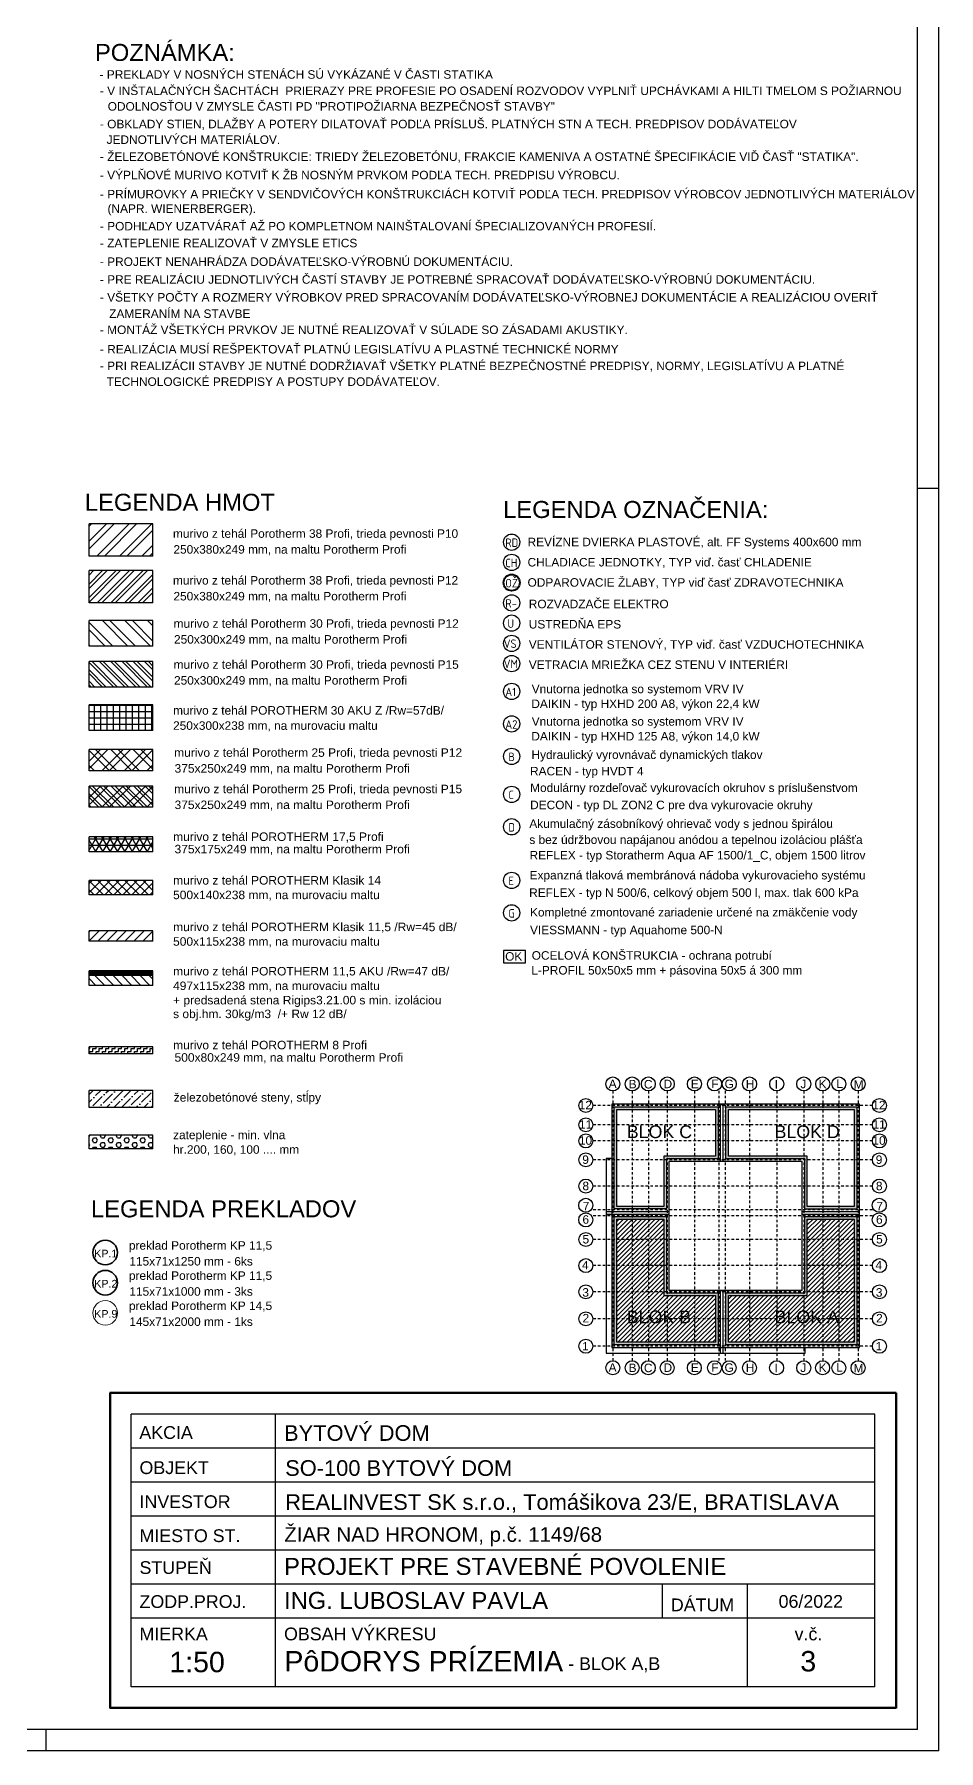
# Model space of a CAD drawing. Extents: x 4511820 to 5180432, y -1526536 to -944957.
# Drawn here: x 5043900 to 5054537, y -1436479 to -1416290 of the extents above; entities that cross this region are included whole.
import ezdxf

# ---------------------------------------------------------------- set-up
doc = ezdxf.new("R2010")
doc.units = 0
doc.header["$MEASUREMENT"] = 0
doc.linetypes.add('BODKOCIARKOVANA_3', pattern=[5.6, 3, -1.3, 0, -1.3])
for name, color, linetype in [('MÚRY', 1, 'CONTINUOUS'), ('OKNÁ', 143, 'CONTINUOUS'), ('osi', 253, 'CONTINUOUS'), ('TENKÁ', 7, 'CONTINUOUS'), ('tzb', 153, 'CONTINUOUS'), ('Z-Kúrenie', 101, 'CONTINUOUS'), ('ZZ-chladenie', 133, 'CONTINUOUS'), ('ZZ-elektro', 221, 'CONTINUOUS'), ('zz-vetr', 52, 'CONTINUOUS'), ('ŠRAFY', 82, 'CONTINUOUS')]:
    doc.layers.add(name, color=color, linetype=linetype)
doc.layers.add('preklady', color=74, linetype='CONTINUOUS', lineweight=35)
doc.layers.add('zz-kanal-daždová', color=136, linetype='CONTINUOUS', lineweight=40)
doc.styles.add('ARIAL', font='arial.ttf')
doc.styles.add('styl1', font='arial.ttf')
doc.styles.add('Style-Arial', font='arial.ttf')
doc.styles.add('STYLE1', font='isocp.shx')
pattern_1 = [(135, (-10519.8, -83311.44), (-66.2912607, -66.2912607), []), (135, (-10519.8, -83267.245), (-66.2912607, -66.2912607), [])]

# ---------------------------------------------------------------- blocks, each defined once
blk = doc.blocks.new('BLOK AB')
at = {"layer": 'ŠRAFY'}
h = blk.add_hatch(color=8, dxfattribs=at)
h.dxf.hatch_style = 1
h.paths.add_polyline_path([(4465449, -1438614), (4465449, -1439815), (4466061, -1439815), (4466061, -1439226), (4466669, -1439226), (4466669, -1438614)])
h.paths.add_polyline_path([(4466639, -1438644), (4466639, -1439196), (4466031, -1439196), (4466031, -1439785), (4465479, -1439785), (4465479, -1438644)], flags=16)
h = blk.add_hatch(color=8, dxfattribs=at)
h.dxf.hatch_style = 1
h.paths.add_polyline_path([(4468301, -1438614), (4466761, -1438614), (4466761, -1439226), (4467689, -1439226), (4467689, -1439815), (4468301, -1439815)])
h.paths.add_polyline_path([(4468271, -1438644), (4468271, -1439785), (4467719, -1439785), (4467719, -1439196), (4466791, -1439196), (4466791, -1438644)], flags=16)
h = blk.add_hatch(color=8, dxfattribs=at)
h.dxf.hatch_style = 1
h.paths.add_polyline_path([(4465449, -1439905), (4465449, -1441414), (4466669, -1441414), (4466669, -1440802), (4466061, -1440802), (4466061, -1439905)])
h.paths.add_polyline_path([(4466031, -1439935), (4466031, -1440832), (4466639, -1440832), (4466639, -1441384), (4465479, -1441384), (4465479, -1439935)], flags=16)
h = blk.add_hatch(dxfattribs=at)
h.set_pattern_fill('ANSI31', color=8, scale=300)
h.paths.add_polyline_path([(4465479, -1439935), (4465479, -1441384), (4466639, -1441384), (4466639, -1440832), (4466031, -1440832), (4466031, -1439935)])
h.paths.add_polyline_path([(4465572, -1440970), (4466378, -1440970), (4466378, -1441200), (4465572, -1441200)], flags=24)
h = blk.add_hatch(color=8, dxfattribs=at)
h.dxf.hatch_style = 1
h.paths.add_polyline_path([(4467689, -1439905), (4467689, -1440802), (4466761, -1440802), (4466761, -1441414), (4468301, -1441414), (4468301, -1439905)])
h.paths.add_polyline_path([(4468271, -1439935), (4468271, -1441384), (4466791, -1441384), (4466791, -1440832), (4467719, -1440832), (4467719, -1439935)], flags=16)
h = blk.add_hatch(dxfattribs=at)
h.set_pattern_fill('ANSI31', color=8, scale=300)
h.paths.add_polyline_path([(4467719, -1439935), (4467719, -1440832), (4466791, -1440832), (4466791, -1441384), (4468271, -1441384), (4468271, -1439935)])
h.paths.add_polyline_path([(4467310, -1440970), (4468127, -1440970), (4468127, -1441200), (4467310, -1441200)], flags=24)
at = {"layer": 'MÚRY'}
for p, q in [((4466680, -1438584), (4466748, -1438584)), ((4467659, -1439908), (4467659, -1439837))]:
    blk.add_line(p, q, dxfattribs=at)
for points in [[(4468331, -1438584), (4465419, -1438584), (4465419, -1441444), (4468331, -1441444)], [(4467659, -1439256), (4466091, -1439256), (4466091, -1440772), (4467659, -1440772)]]:
    blk.add_lwpolyline(points, close=True, dxfattribs=at)
at = {"layer": 'osi', "linetype": 'BODKOCIARKOVANA_3', "ltscale": 10}
for p, q in [((4465432, -1438427), (4465432, -1441600)), ((4465660, -1438427), (4465660, -1441600)), ((4465849, -1438427), (4465849, -1441600)), ((4466072, -1438427), (4466072, -1441600)), ((4466391, -1438427), (4466391, -1441600)), ((4466678, -1438427), (4466678, -1441600)), ((4466752, -1438427), (4466752, -1441600)), ((4467040, -1438427), (4467040, -1441600)), ((4467359, -1438427), (4467359, -1441600)), ((4467677, -1438427), (4467677, -1441600)), ((4467900, -1438427), (4467900, -1441600)), ((4468090, -1438427), (4468090, -1441600)), ((4468317, -1438427), (4468317, -1441600)), ((4468484, -1438598), (4465196, -1438598)), ((4468484, -1438825), (4465196, -1438825)), ((4468484, -1439015), (4465196, -1439015)), ((4468484, -1439238), (4465196, -1439238)), ((4468484, -1439546), (4465196, -1439546)), ((4468484, -1439825), (4465196, -1439825)), ((4468484, -1439895), (4465196, -1439895)), ((4468484, -1440174), (4465196, -1440174)), ((4468484, -1440482), (4465196, -1440482)), ((4468484, -1440790), (4465196, -1440790)), ((4468484, -1441108), (4465196, -1441108)), ((4468484, -1441430), (4465196, -1441430))]:
    blk.add_line(p, q, dxfattribs=at)
at = {"layer": 'TENKÁ'}
for p, q in [((4466699, -1439256), (4466699, -1438584)), ((4466731, -1439256), (4466731, -1438584)), ((4465351, -1439845), (4466091, -1439845)), ((4465351, -1439875), (4466091, -1439875)), ((4467659, -1439845), (4468331, -1439845)), ((4467659, -1439875), (4468331, -1439875)), ((4466699, -1441511), (4466699, -1440772)), ((4466731, -1441511), (4466731, -1440772))]:
    blk.add_line(p, q, dxfattribs=at)
blk.add_lwpolyline([(4465419, -1439223), (4465351, -1439223), (4465351, -1441511), (4467692, -1441511), (4467692, -1441444)], dxfattribs=at)
at = {"layer": 'TENKÁ', "color": 8, "ltscale": 0.25}
for centre in [(4465432, -1438345), (4465660, -1438345), (4465849, -1438345), (4466072, -1438345), (4466391, -1438345), (4466628, -1438345), (4466801, -1438345), (4467040, -1438345), (4467359, -1438345), (4467677, -1438345), (4467900, -1438345), (4468090, -1438345), (4468317, -1438345), (4465114, -1438598), (4468567, -1438598), (4465114, -1438825), (4468567, -1438825), (4465114, -1439015), (4468567, -1439015), (4465114, -1439238), (4468567, -1439238), (4465114, -1439546), (4468567, -1439546), (4465113, -1439772), (4465113, -1439944), (4468565, -1439772), (4468565, -1439944), (4465114, -1440174), (4468567, -1440174), (4465114, -1440482), (4468567, -1440482), (4465114, -1440790), (4468567, -1440790), (4465114, -1441108), (4468567, -1441108), (4465114, -1441430), (4468567, -1441430), (4465431, -1441683), (4465659, -1441683), (4465849, -1441683), (4466071, -1441683), (4466390, -1441683), (4466627, -1441683), (4466800, -1441683), (4467039, -1441683), (4467358, -1441683), (4467677, -1441683), (4467899, -1441683), (4468089, -1441683), (4468316, -1441683)]:
    blk.add_circle(centre, 82.2, dxfattribs=at)
at = {"layer": 'ŠRAFY', "color": 8}
blk.add_line((4467689, -1439815), (4468301, -1439815), dxfattribs=at)
for points in [[(4465449, -1438614), (4466669, -1438614), (4466669, -1439226), (4466061, -1439226), (4466061, -1439815), (4465449, -1439815)], [(4465479, -1438644), (4466639, -1438644), (4466639, -1439196), (4466031, -1439196), (4466031, -1439785), (4465479, -1439785)], [(4466791, -1438644), (4468271, -1438644), (4468271, -1439785), (4467719, -1439785), (4467719, -1439196), (4466791, -1439196)], [(4465449, -1439905), (4466061, -1439905), (4466061, -1440802), (4466669, -1440802), (4466669, -1441414), (4465449, -1441414)], [(4465479, -1439935), (4466031, -1439935), (4466031, -1440832), (4466639, -1440832), (4466639, -1441384), (4465479, -1441384)], [(4467689, -1439905), (4468301, -1439905), (4468301, -1441414), (4466761, -1441414), (4466761, -1440802), (4467689, -1440802)], [(4467719, -1439935), (4468271, -1439935), (4468271, -1441384), (4466791, -1441384), (4466791, -1440832), (4467719, -1440832)]]:
    blk.add_lwpolyline(points, close=True, dxfattribs=at)
blk.add_lwpolyline([(4467689, -1439815), (4467689, -1439226), (4466761, -1439226), (4466761, -1438614), (4468301, -1438614), (4468301, -1439815)], dxfattribs=at)
at = {"layer": 'TENKÁ', "color": 8, "ltscale": 0.25, "style": 'styl1'}
for s, height, p in [('A', 100, (4465383, -1438393)), ('B', 100, (4465618, -1438397)), ('C', 100, (4465797, -1438398)), ('D', 100, (4466028, -1438395)), ('E', 100, (4466349, -1438395)), ('F', 100, (4466590, -1438393)), ('G', 100, (4466746, -1438394)), ('H', 100, (4466996, -1438397)), ('I', 100, (4467335, -1438399)), ('J', 100, (4467638, -1438395)), ('K', 100, (4467852, -1438395)), ('L', 100, (4468060, -1438392)), ('M', 100, (4468264, -1438401)), ('12', 100, (4465030, -1438644)), ('12', 100, (4468483, -1438644)), ('11', 100, (4465034, -1438871)), ('11', 100, (4468486, -1438871)), ('10', 100, (4465032, -1439060)), ('10', 100, (4468485, -1439060)), ('9', 100, (4465072, -1439285)), ('9', 100, (4468524, -1439285)), ('8', 100, (4465074, -1439595)), ('8', 100, (4468526, -1439595)), ('6', 100, (4465074, -1439989)), ('7', 100, (4465078, -1439832)), ('6', 100, (4468527, -1439989)), ('7', 100, (4468531, -1439832)), ('5', 100, (4465075, -1440221)), ('5', 100, (4468528, -1440221)), ('4', 100, (4465069, -1440526)), ('4', 100, (4468521, -1440526)), ('3', 100, (4465073, -1440847)), ('3', 100, (4468525, -1440847)), ('2', 100, (4465075, -1441150)), ('2', 100, (4468528, -1441150)), ('1', 95, (4465070, -1441477)), ('1', 95, (4468523, -1441477)), ('A', 100, (4465382, -1441730)), ('B', 100, (4465617, -1441734)), ('C', 100, (4465797, -1441735)), ('D', 100, (4466028, -1441732)), ('E', 100, (4466348, -1441732)), ('F', 100, (4466590, -1441730)), ('G', 100, (4466745, -1441731)), ('H', 100, (4466995, -1441734)), ('I', 100, (4467334, -1441736)), ('J', 100, (4467637, -1441733)), ('K', 100, (4467851, -1441732)), ('L', 100, (4468059, -1441729)), ('M', 100, (4468263, -1441738))]:
    blk.add_text(s, height=height, dxfattribs=at).set_placement(p)
at = {"layer": 'TENKÁ', "lineweight": 40, "ltscale": 0.25, "style": 'ARIAL'}
for s, p in [('BLOK C', (4465595, -1438982)), ('BLOK D', (4467333, -1438982)), ('BLOK B', (4465595, -1441160)), ('BLOK A', (4467333, -1441160))]:
    blk.add_text(s, height=150, dxfattribs=at).set_placement(p)

msp = doc.modelspace()

# ---------------------------------------------------------------- hatches: boundary and pattern name
at = {"layer": 'ŠRAFY'}
h = msp.add_hatch(dxfattribs=at)
h.set_pattern_fill('ANSI32', color=256, scale=500)
h.set_pattern_definition([(45, (461441.39, -284684.95), (-132.5825215, 132.5825215), []), (45, (461529.77, -284684.95), (-132.5825215, 132.5825215), [])])
h.paths.add_polyline_path([(5044543.49, -1422427.329), (5045293.49, -1422427.329), (5045293.49, -1422047.329), (5044543.49, -1422047.329)])
h = msp.add_hatch(dxfattribs=at)
h.set_pattern_fill('ANSI32', color=256, scale=300)
h.set_pattern_definition([(45, (-10519.8, -83311.44), (-79.549513, 79.549513), []), (45, (-10466.76, -83311.44), (-79.549513, 79.549513), [])])
h.paths.add_polyline_path([(5044543.49, -1422977.572), (5045293.49, -1422977.572), (5045293.49, -1422597.572), (5044543.49, -1422597.572)])
h = msp.add_hatch(dxfattribs=at)
h.set_pattern_fill('ANSI32', color=256, scale=500, angle=90)
h.set_pattern_definition([(135, (461441.39, -285217.21), (-132.5825215, -132.5825215), []), (135, (461441.39, -285128.83), (-132.5825215, -132.5825215), [])])
h.paths.add_polyline_path([(5044543.49, -1423185.829), (5044543.49, -1423485.829), (5045293.49, -1423485.829), (5045293.49, -1423185.829)])
h = msp.add_hatch(dxfattribs=at)
h.set_pattern_fill('ANSI32', color=256, scale=250, angle=90)
h.set_pattern_definition(pattern_1)
h.paths.add_polyline_path([(5044543.49, -1423667.966), (5044543.49, -1423967.966), (5045293.49, -1423967.966), (5045293.49, -1423667.966)])
at = {"layer": 'ŠRAFY', "ltscale": 0.25}
h = msp.add_hatch(dxfattribs=at)
h.set_pattern_fill('ANSI37', color=256, scale=600, angle=45)
h.set_pattern_definition([(90, (-3429944.29, 382644.056), (-75, 1e-14), []), (180, (-3429944.29, 382644.056), (-1e-14, -75), [])])
h.paths.add_polyline_path([(5044543.49, -1424177.294), (5044543.49, -1424477.294), (5045293.49, -1424477.294), (5045293.49, -1424177.294)])
at = {"layer": 'ŠRAFY'}
h = msp.add_hatch(dxfattribs=at)
h.set_pattern_fill('ANSI32', color=256, scale=500)
h.set_pattern_definition([(45, (461441.39, -286208.68), (-132.5825215, 132.5825215), []), (45, (461529.77, -286208.68), (-132.5825215, 132.5825215), [])])
h.paths.add_polyline_path([(5044543.49, -1424703.533), (5044543.49, -1424953.533), (5045293.49, -1424953.533), (5045293.49, -1424703.533)])
h = msp.add_hatch(dxfattribs=at)
h.set_pattern_fill('ANSI32', color=256, scale=500, angle=90)
h.set_pattern_definition([(135, (461441.39, -286636.87), (-132.5825215, -132.5825215), []), (135, (461441.39, -286548.48), (-132.5825215, -132.5825215), [])])
h.paths.add_polyline_path([(5044543.49, -1424703.533), (5044543.49, -1424953.533), (5045293.49, -1424953.533), (5045293.49, -1424703.533)])
h = msp.add_hatch(dxfattribs=at)
h.set_pattern_fill('ANSI32', color=256, scale=500)
h.set_pattern_definition([(45, (461441.39, -286636.87), (-132.5825215, 132.5825215), []), (45, (461529.77, -286636.87), (-132.5825215, 132.5825215), [])])
h.paths.add_polyline_path([(5044543.49, -1425131.724), (5044543.49, -1425381.724), (5045293.49, -1425381.724), (5045293.49, -1425131.724)])
h = msp.add_hatch(dxfattribs=at)
h.set_pattern_fill('ANSI32', color=256, scale=250, angle=90)
h.set_pattern_definition(pattern_1)
h.paths.add_polyline_path([(5044543.49, -1425131.724), (5044543.49, -1425381.724), (5045293.49, -1425381.724), (5045293.49, -1425131.724)])
at = {"layer": 'ŠRAFY', "ltscale": 0.25}
h = msp.add_hatch(dxfattribs=at)
h.set_pattern_fill('NET3', color=256, scale=600)
h.set_pattern_definition([(0, (461441.386, -286202.52), (0, 75), []), (60, (461441.386, -286202.52), (-64.9519053, 37.5), []), (120, (461441.386, -286202.52), (-64.9519053, -37.5), [])])
h.paths.add_polyline_path([(5045293.49, -1425730.385), (5044543.49, -1425730.385), (5044543.49, -1425905.385), (5045293.49, -1425905.385)])
h = msp.add_hatch(dxfattribs=at)
h.set_pattern_fill('ANSI37', color=256, scale=600, style=0)
h.set_pattern_definition([(45, (-3028124.194, 196547.64), (-53.0330086, 53.0330086), []), (135, (-3028124.194, 196547.64), (-53.0330086, -53.0330086), [])])
h.paths.add_polyline_path([(5045293.49, -1426243.566), (5044543.49, -1426243.566), (5044543.49, -1426413.566), (5045293.49, -1426413.566)])
h = msp.add_hatch(dxfattribs=at)
h.set_pattern_fill('ANSI31', color=256, scale=600, style=0)
h.set_pattern_definition([(45, (514368.7, 43767.96), (-53.0330086, 53.0330086), [])])
h.paths.add_polyline_path([(5045293.49, -1426836.225), (5044543.49, -1426836.225), (5044543.49, -1426956.225), (5045293.49, -1426956.225)])
at = {"layer": 'ŠRAFY'}
h = msp.add_hatch(dxfattribs=at)
h.set_pattern_fill('DOTS', color=256, scale=250)
h.set_pattern_definition([(0, (461441.386, -373198.543), (7.8125, 15.625), [0, -15.625])])
h.paths.add_polyline_path([(5044543.49, -1427357.225), (5045293.49, -1427357.225), (5045293.49, -1427307.225), (5044543.49, -1427307.225)])
at = {"layer": 'ŠRAFY', "ltscale": 0.25}
h = msp.add_hatch(dxfattribs=at)
h.set_pattern_fill('ANSI31', color=256, scale=600, angle=90, style=0)
h.set_pattern_definition([(135, (-3028124.194, 195819.78), (-53.0330086, -53.0330086), [])])
h.paths.add_polyline_path([(5045293.49, -1427357.225), (5044543.49, -1427357.225), (5044543.49, -1427477.225), (5045293.49, -1427477.225)])
h = msp.add_hatch(dxfattribs=at)
h.set_pattern_fill('ZIGZAG', color=256, scale=300, style=0)
h.set_pattern_definition([(0, (-123211.01, -26843.146), (37.5, 37.5), [37.5, -37.5]), (90, (-123173.51, -26843.146), (-37.5, 37.5), [37.5, -37.5])])
h.paths.add_polyline_path([(5044543.49, -1428201.225), (5044543.49, -1428281.225), (5045293.49, -1428281.225), (5045293.49, -1428201.225)])
h = msp.add_hatch(dxfattribs=at)
h.set_pattern_fill('ANSI36', color=256, scale=500)
h.set_pattern_definition([(45, (461441.386, -289690.45), (33.1456304, 121.533978), [156.25, -31.25, 0, -31.25])])
h.paths.add_polyline_path([(5045293.49, -1428711.544), (5044543.49, -1428711.544), (5044543.49, -1428911.544), (5045293.49, -1428911.544)])
at = {"layer": 'ŠRAFY'}
h = msp.add_hatch(dxfattribs=at)
h.set_pattern_fill('HEX', color=256, scale=250)
h.set_pattern_definition([(0, (461441.386, -377265.67), (0, 54.12658774), [31.25, -62.5]), (120, (461441.386, -377265.67), (-46.875, -27.06329387), [31.25, -62.5]), (60, (461472.636, -377265.67), (-46.875, 27.06329387), [31.25, -62.5])])
h.paths.add_polyline_path([(5044543.49, -1429238.566), (5044543.49, -1429398.566), (5045293.49, -1429398.566), (5045293.49, -1429238.566)])

# ---------------------------------------------------------------- linework, layer by layer
at = {"layer": 'MÚRY', "ltscale": 0.25}
for p, q in [((5045293.49, -1422047.329), (5044543.49, -1422047.329)), ((5045293.49, -1422427.329), (5044543.49, -1422427.329)), ((5045293.49, -1422597.572), (5044543.49, -1422597.572)), ((5045293.49, -1422977.572), (5044543.49, -1422977.572)), ((5045293.49, -1423185.829), (5044543.49, -1423185.829)), ((5045293.49, -1423485.829), (5044543.49, -1423485.829)), ((5045293.49, -1423667.966), (5044543.49, -1423667.966)), ((5045293.49, -1423967.966), (5044543.49, -1423967.966)), ((5045293.49, -1424177.294), (5044543.49, -1424177.294)), ((5045293.49, -1424477.294), (5044543.49, -1424477.294)), ((5045293.49, -1424703.533), (5044543.49, -1424703.533)), ((5045293.49, -1424953.533), (5044543.49, -1424953.533)), ((5045293.49, -1425131.724), (5044543.49, -1425131.724)), ((5045293.49, -1425381.724), (5044543.49, -1425381.724)), ((5045293.49, -1425730.385), (5044543.49, -1425730.385)), ((5045293.49, -1425905.385), (5044543.49, -1425905.385)), ((5045293.49, -1426243.566), (5044543.49, -1426243.566)), ((5045293.49, -1426413.566), (5044543.49, -1426413.566)), ((5045293.49, -1426836.225), (5044543.49, -1426836.225)), ((5045293.49, -1426956.225), (5044543.49, -1426956.225)), ((5045293.49, -1427307.225), (5044543.49, -1427307.225)), ((5045293.49, -1427477.225), (5044543.49, -1427477.225)), ((5045293.49, -1428201.225), (5044543.49, -1428201.225)), ((5045293.49, -1428281.225), (5044543.49, -1428281.225)), ((5045293.49, -1428711.544), (5044543.49, -1428711.544)), ((5045293.49, -1428911.544), (5044543.49, -1428911.544)), ((5045293.49, -1429238.566), (5044543.49, -1429238.566))]:
    msp.add_line(p, q, dxfattribs=at)
at = {"layer": 'OKNÁ', "ltscale": 0.25}
for p, q in [((5044543.49, -1422427.329), (5044543.49, -1422047.329)), ((5045293.49, -1422427.329), (5045293.49, -1422047.329)), ((5044543.49, -1422977.572), (5044543.49, -1422597.572)), ((5045293.49, -1422977.572), (5045293.49, -1422597.572)), ((5044543.49, -1423485.829), (5044543.49, -1423185.829)), ((5045293.49, -1423485.829), (5045293.49, -1423185.829)), ((5044543.49, -1423967.966), (5044543.49, -1423667.966)), ((5045293.49, -1423967.966), (5045293.49, -1423667.966)), ((5044543.49, -1424477.294), (5044543.49, -1424177.294)), ((5045293.49, -1424477.294), (5045293.49, -1424177.294)), ((5044543.49, -1424953.533), (5044543.49, -1424703.533)), ((5045293.49, -1424953.533), (5045293.49, -1424703.533)), ((5044543.49, -1425381.724), (5044543.49, -1425131.724)), ((5045293.49, -1425381.724), (5045293.49, -1425131.724)), ((5044543.49, -1425905.385), (5044543.49, -1425730.385)), ((5045293.49, -1425905.385), (5045293.49, -1425730.385)), ((5044543.49, -1426413.566), (5044543.49, -1426243.566)), ((5045293.49, -1426413.566), (5045293.49, -1426243.566)), ((5044543.49, -1426956.225), (5044543.49, -1426836.225)), ((5045293.49, -1426956.225), (5045293.49, -1426836.225)), ((5044543.49, -1427477.225), (5044543.49, -1427307.225)), ((5045293.49, -1427477.225), (5045293.49, -1427307.225)), ((5044543.49, -1428281.225), (5044543.49, -1428201.225)), ((5045293.49, -1428281.225), (5045293.49, -1428201.225)), ((5044543.49, -1428911.544), (5044543.49, -1428711.544)), ((5045293.49, -1428911.544), (5045293.49, -1428711.544)), ((5044543.49, -1429398.566), (5044543.49, -1429238.566)), ((5045293.49, -1429398.566), (5045293.49, -1429238.566))]:
    msp.add_line(p, q, dxfattribs=at)
at = {"layer": 'preklady', "ltscale": 0.25}
for centre in [(5044733.672, -1430619.531), (5044733.672, -1430974.531)]:
    msp.add_circle(centre, 145, dxfattribs=at)
at = {"layer": 'preklady', "linetype": 'Continuous', "lineweight": 20}
msp.add_circle((5044733.672, -1431329.531), 145, dxfattribs=at)
at = {"layer": 'TENKÁ', "color": 7}
for p, q in [((5054537, -1436478.808), (5054537, -1395840.921)), ((5054287, -1436228.808), (5054287, -1396090.921)), ((5054287, -1436228.808), (4975996, -1436228.808)), ((5054537, -1436478.808), (4975746, -1436478.808))]:
    msp.add_line(p, q, dxfattribs=at)
at = {"layer": 'TENKÁ', "ltscale": 0.25}
for p, q in [((5054287, -1421628.808), (5054537, -1421628.808)), ((5045293.49, -1427357.225), (5044543.49, -1427357.225)), ((5045293.49, -1429398.566), (5044543.49, -1429398.566)), ((5045037, -1435728.808), (5045037, -1432518.808)), ((5053787, -1432518.808), (5045037, -1432518.808)), ((5046737, -1435728.808), (5046737, -1432518.808)), ((5053787, -1435728.808), (5053787, -1432518.808)), ((5053787, -1432918.808), (5045037, -1432918.808)), ((5053787, -1433318.808), (5045037, -1433318.808)), ((5053787, -1433718.808), (5045037, -1433718.808)), ((5053787, -1434118.808), (5045037, -1434118.808)), ((5053787, -1434118.808), (5045037, -1434118.808)), ((5053787, -1434518.808), (5045037, -1434518.808)), ((5053787, -1434518.808), (5045037, -1434518.808)), ((5051287, -1434918.808), (5051287, -1434518.808)), ((5052287, -1435728.808), (5052287, -1434518.808)), ((5053787, -1434918.808), (5045037, -1434918.808)), ((5053787, -1435728.808), (5045037, -1435728.808)), ((5044037, -1436228.808), (5044037, -1436478.808)), ((5044037, -1436228.808), (5044037, -1436478.808))]:
    msp.add_line(p, q, dxfattribs=at)
at = {"layer": 'TENKÁ', "lineweight": 40, "ltscale": 0.25}
for p, q in [((5054037, -1432268.808), (5044787, -1432268.808)), ((5044787, -1432270.808), (5044787, -1435978.808)), ((5054037, -1432270.808), (5044787, -1432270.808)), ((5054037, -1432272.808), (5044787, -1432272.808)), ((5044789, -1432270.808), (5044789, -1435978.808)), ((5044791, -1432270.808), (5044791, -1435978.808)), ((5054033, -1432268.808), (5054033, -1435978.808)), ((5054035, -1432268.808), (5054035, -1435978.808)), ((5054037, -1432268.808), (5054037, -1435978.808)), ((5054037, -1435974.808), (5044787, -1435974.808)), ((5054037, -1435976.808), (5044787, -1435976.808)), ((5054037, -1435978.808), (5044787, -1435978.808))]:
    msp.add_line(p, q, dxfattribs=at)
at = {"layer": 'TENKÁ'}
msp.add_lwpolyline([(5049676.567, -1427065.347), (5049416.98, -1427065.347), (5049416.98, -1427212.91), (5049676.567, -1427212.91)], close=True, dxfattribs=at)
at = {"layer": 'tzb'}
msp.add_circle((5049514.386, -1422263.519), 96, dxfattribs=at)
at = {"layer": 'Z-Kúrenie', "linetype": 'Continuous'}
for centre in [(5049514.386, -1424782.783), (5049514.386, -1425229.701), (5049514.386, -1425611.649), (5049514.386, -1426241.666), (5049514.386, -1426623.614)]:
    msp.add_circle(centre, 96, dxfattribs=at)
at = {"layer": 'ZZ-chladenie'}
for centre in [(5049514.386, -1422501.519), (5049514.386, -1424018.888), (5049514.386, -1424400.835)]:
    msp.add_circle(centre, 96, dxfattribs=at)
at = {"layer": 'ZZ-elektro'}
for centre in [(5049514.386, -1422977.519), (5049514.386, -1423215.519)]:
    msp.add_circle(centre, 96, dxfattribs=at)
at = {"layer": 'zz-kanal-daždová'}
msp.add_circle((5049514.386, -1422739.519), 96, dxfattribs=at)
at = {"layer": 'zz-vetr'}
for centre in [(5049514.386, -1423453.519), (5049514.386, -1423691.519)]:
    msp.add_circle(centre, 96, dxfattribs=at)

# ---------------------------------------------------------------- block references
at = {"layer": 'osi', "color": 8}
msp.add_blockref('BLOK AB', (585273, 9708.549), dxfattribs=at)

# ---------------------------------------------------------------- texts
at = {"layer": 'MÚRY', "color": 0, "ltscale": 0.25, "style": 'Style-Arial'}
for s, p in [('POZNÁMKA: ', (5044612.918, -1416602.613)), ('LEGENDA HMOT', (5044494.408, -1421894.293)), ('LEGENDA OZNAČENIA:', (5049413.848, -1421978.844)), ('LEGENDA PREKLADOV', (5044565.876, -1430205.194))]:
    msp.add_text(s, height=200, dxfattribs=at).set_placement(p)
at = {"layer": 'preklady', "linetype": 'Continuous', "lineweight": 20, "style": 'ARIAL'}
for s, p in [('KP.1', (5044604.408, -1430675.788)), ('KP.2', (5044604.408, -1431030.788)), ('KP.9', (5044604.408, -1431385.788))]:
    msp.add_text(s, height=90, dxfattribs=at).set_placement(p)
at = {"layer": 'TENKÁ', "linetype": 'Continuous', "lineweight": 20, "style": 'ARIAL'}
for s, p in [('- PREKLADY V NOSNÝCH STENÁCH SÚ VYKÁZANÉ V ČASTI STATIKA', (5044667.413, -1416812.003)), ('- V INŠTALAČNÝCH ŠACHTÁCH  PRIERAZY PRE PROFESIE PO OSADENÍ ROZVODOV VYPLNIŤ UPCHÁVKAMI A HILTI TMELOM S POŽIARNOU ', (5044671.619, -1417003.934)), ('ODOLNOSŤOU V ZMYSLE ČASTI PD "PROTIPOŽIARNA BEZPEČNOSŤ STAVBY"', (5044763.051, -1417187.235)), ('- OBKLADY STIEN, DLAŽBY A POTERY DILATOVAŤ PODĽA PRÍSLUŠ. PLATNÝCH STN A TECH. PREDPISOV DODÁVATEĽOV ', (5044671.619, -1417394.815)), ('JEDNOTLIVÝCH MATERIÁLOV.', (5044750.103, -1417578.991)), ('- ŽELEZOBETÓNOVÉ KONŠTRUKCIE: TRIEDY ŽELEZOBETÓNU, FRAKCIE KAMENIVA A OSTATNÉ ŠPECIFIKÁCIE VIĎ ČASŤ "STATIKA".', (5044671.619, -1417778.832)), ('- VÝPLŇOVÉ MURIVO KOTVIŤ K ŽB NOSNÝM PRVKOM PODĽA TECH. PREDPISU VÝROBCU.', (5044671.619, -1417995.189)), ('- PRÍMUROVKY A PRIEČKY V SENDVIČOVÝCH KONŠTRUKCIÁCH KOTVIŤ PODĽA TECH. PREDPISOV VÝROBCOV JEDNOTLIVÝCH MATERIÁLOV', (5044671.619, -1418219.458)), ('(NAPR. WIENERBERGER).', (5044761.021, -1418389.71)), ('- PODHĽADY UZATVÁRAŤ AŽ PO KOMPLETNOM NAINŠTALOVANÍ ŠPECIALIZOVANÝCH PROFESIÍ.', (5044671.619, -1418596.374)), ('- ZATEPLENIE REALIZOVAŤ V ZMYSLE ETICS', (5044671.619, -1418795.037)), ('- PROJEKT NENAHRÁDZA DODÁVATEĽSKO-VÝROBNÚ DOKUMENTÁCIU.', (5044671.619, -1419014.073)), ('- PRE REALIZÁCIU JEDNOTLIVÝCH ČASTÍ STAVBY JE POTREBNÉ SPRACOVAŤ DODÁVATEĽSKO-VÝROBNÚ DOKUMENTÁCIU.', (5044671.619, -1419223.424)), ('- VŠETKY POČTY A ROZMERY VÝROBKOV PRED SPRACOVANÍM DODÁVATEĽSKO-VÝROBNEJ DOKUMENTÁCIE A REALIZÁCIOU OVERIŤ ', (5044671.619, -1419432.775)), ('- MONTÁŽ VŠETKÝCH PRVKOV JE NUTNÉ REALIZOVAŤ V SÚLADE SO ZÁSADAMI AKUSTIKY.', (5044671.619, -1419815.255)), ('ZAMERANÍM NA STAVBE', (5044780.45, -1419625.657)), ('- REALIZÁCIA MUSÍ REŠPEKTOVAŤ PLATNÚ LEGISLATÍVU A PLASTNÉ TECHNICKÉ NORMY', (5044671.619, -1420043.852)), ('- PRI REALIZÁCII STAVBY JE NUTNÉ DODRŽIAVAŤ VŠETKY PLATNÉ BEZPEČNOSTNÉ PREDPISY, NORMY, LEGISLATÍVU A PLATNÉ', (5044671.619, -1420239.868)), ('TECHNOLOGICKÉ PREDPISY A POSTUPY DODÁVATEĽOV.', (5044750.175, -1420425.045)), ('murivo\xa0z\xa0tehál\xa0Porotherm\xa038\xa0Profi,\xa0trieda\xa0pevnosti\xa0P10', (5045530.903, -1422211.971)), ('250x380x249\xa0mm,\xa0na\xa0maltu\xa0Porotherm\xa0Profi', (5045536.07, -1422398.417)), ('REVÍZNE DVIERKA PLASTOVÉ, alt. FF Systems 400x600 mm', (5049701.342, -1422311.172)), ('CHLADIACE JEDNOTKY, TYP viď. časť CHLADENIE', (5049701.342, -1422549.172)), ('murivo\xa0z\xa0tehál\xa0Porotherm\xa038\xa0Profi,\xa0trieda\xa0pevnosti\xa0P12', (5045530.903, -1422762.214)), ('ODPAROVACIE ŽLABY, TYP viď časť ZDRAVOTECHNIKA', (5049701.342, -1422787.172)), ('250x380x249\xa0mm,\xa0na\xa0maltu\xa0Porotherm\xa0Profi', (5045536.07, -1422948.659)), ('ROZVADZAČE ELEKTRO', (5049715.842, -1423040.672)), ('murivo\xa0z\xa0tehál\xa0Porotherm\xa030\xa0Profi,\xa0trieda\xa0pevnosti\xa0P12', (5045537.903, -1423270.471)), ('USTREDŇA EPS', (5049715.842, -1423278.672)), ('250x300x249\xa0mm,\xa0na\xa0maltu\xa0Porotherm\xa0Profi', (5045543.07, -1423456.917)), ('VENTILÁTOR STENOVÝ, TYP viď. časť VZDUCHOTECHNIKA', (5049715.842, -1423516.672)), ('murivo\xa0z\xa0tehál\xa0Porotherm\xa030\xa0Profi,\xa0trieda\xa0pevnosti\xa0P15', (5045537.903, -1423752.608)), ('VETRACIA MRIEŽKA CEZ STENU V INTERIÉRI', (5049715.842, -1423754.672)), ('250x300x249\xa0mm,\xa0na\xa0maltu\xa0Porotherm\xa0Profi', (5045543.07, -1423939.054)), ('Vnutorna jednotka so systemom VRV IV', (5049750.338, -1424039.926)), ('DAIKIN - typ HXHD 200 A8, výkon 22,4 kW', (5049745.399, -1424214.284)), ('murivo z tehál POROTHERM 30 AKU Z /Rw=57dB/ ', (5045531.7, -1424292.246)), ('Vnutorna jednotka so systemom VRV IV', (5049750.338, -1424421.873)), ('250x300x238 mm, na murovaciu maltu', (5045531.7, -1424470.711)), ('DAIKIN - typ HXHD 125 A8, výkon 14,0 kW', (5049745.399, -1424596.231)), ('Hydraulický vyrovnávač dynamických tlakov', (5049747.775, -1424813.849)), ('RACEN - typ HVDT 4', (5049730.482, -1425006.739)), ('Modulárny rozdeľovač vykurovacích okruhov s príslušenstvom', (5049731.659, -1425202.263)), ('DECON - typ DL ZON2 C pre dva vykurovacie okruhy', (5049731.659, -1425404.04)), ('Akumulačný zásobníkový ohrievač vody s jednou špirálou', (5049722.222, -1425624.352)), ('s bez údržbovou napájanou anódou a tepelnou izoláciou plášťa', (5049722.222, -1425813.085)), ('REFLEX - typ Storatherm Aqua AF 1500/1_C, objem 1500 litrov', (5049724.672, -1425995.168)), ('Expanzná tlaková membránová nádoba vykurovacieho systému', (5049725.606, -1426230.411)), ('REFLEX - typ N 500/6, celkový objem 500 l, max. tlak 600 kPa', (5049720.51, -1426436.052)), ('Kompletné zmontované zariadenie určené na zmäkčenie vody ', (5049730.282, -1426666.388)), ('VIESSMANN - typ Aquahome 500-N', (5049730.282, -1426874.945)), ('OCELOVÁ KONŠTRUKCIA - ochrana potrubí', (5049750.338, -1427174.746)), ('L-PROFIL 50x50x5 mm + pásovina 50x5 á 300 mm ', (5049745.399, -1427349.104)), ('zateplenie - min. vlna', (5045531.7, -1429286.011)), ('hr.200, 160, 100 .... mm', (5045531.7, -1429457.476)), ('preklad\xa0Porotherm\xa0KP 11,5', (5045012.371, -1430585.871)), ('115x71x1250\xa0mm - 6ks', (5045017.538, -1430772.317)), ('preklad\xa0Porotherm\xa0KP 11,5', (5045012.371, -1430940.871)), ('preklad\xa0Porotherm\xa0KP 14,5', (5045012.371, -1431295.871)), ('115x71x1000\xa0mm - 3ks', (5045017.538, -1431127.317)), ('145x71x2000\xa0mm - 1ks', (5045017.538, -1431482.317))]:
    msp.add_text(s, height=100, dxfattribs=at).set_placement(p)
at = {"layer": 'TENKÁ', "linetype": 'Continuous', "lineweight": 20, "style": 'ARIAL', "width": 1.01}
for s, p in [('murivo\xa0z\xa0tehál\xa0Porotherm\xa025\xa0Profi,\xa0trieda\xa0pevnosti\xa0P12', (5045543.903, -1424788.174)), ('375x250x249\xa0mm,\xa0na\xa0maltu\xa0Porotherm\xa0Profi', (5045549.07, -1424974.62)), ('murivo\xa0z\xa0tehál\xa0Porotherm\xa025\xa0Profi,\xa0trieda\xa0pevnosti\xa0P15', (5045543.903, -1425216.366)), ('375x250x249\xa0mm,\xa0na\xa0maltu\xa0Porotherm\xa0Profi', (5045549.07, -1425402.811)), ('murivo z tehál POROTHERM 17,5 Profi', (5045531.7, -1425777.83)), ('375x175x249\xa0mm,\xa0na\xa0maltu\xa0Porotherm\xa0Profi', (5045549.07, -1425923.733)), ('500x140x238 mm, na murovaciu maltu', (5045531.7, -1426462.476)), ('murivo z tehál POROTHERM Klasik 14', (5045531.7, -1426291.011)), ('murivo z tehál POROTHERM Klasik 11,5 /Rw=45 dB/', (5045531.7, -1426839.011)), ('500x115x238 mm, na murovaciu maltu', (5045531.7, -1427010.476)), ('murivo z tehál POROTHERM 11,5 AKU /Rw=47 dB/', (5045531.7, -1427360.011)), ('497x115x238 mm, na murovaciu maltu', (5045531.7, -1427531.476)), ('s obj.hm. 30kg/m3  /+ Rw 12 dB/', (5045531.7, -1427861.976)), ('+ predsadená stena Rigips3.21.00 s min. izoláciou', (5045531.7, -1427700.476)), ('murivo z tehál POROTHERM 8 Profi', (5045531.7, -1428228.83)), ('500x80x249\xa0mm,\xa0na\xa0maltu\xa0Porotherm\xa0Profi', (5045549.07, -1428374.733))]:
    msp.add_text(s, height=100, dxfattribs=at).set_placement(p)
at = {"layer": 'TENKÁ', "style": 'ARIAL'}
msp.add_text('OK', height=100, dxfattribs=at).set_placement((5049437.891, -1427186.239))
at = {"layer": 'TENKÁ', "lineweight": 40, "ltscale": 0.25, "style": 'ARIAL'}
for s, height, p in [('BYTOVÝ DOM', 184, (5046837, -1432834.325)), ('AKCIA', 150, (5045135.171, -1432811.65)), ('SO-100 BYTOVÝ DOM', 184, (5046850.142, -1433246.104)), ('OBJEKT', 150, (5045137, -1433224.946)), ('INVESTOR', 150, (5045137, -1433624.946)), ('REALINVEST SK s.r.o., Tomášikova 23/E, BRATISLAVA', 184, (5046850.142, -1433646.104)), ('ŽIAR NAD HRONOM, p.č. 1149/68', 172, (5046839.425, -1434022.213)), ('MIESTO ST.', 150, (5045137, -1434024.946)), ('STUPEŇ', 150, (5045137, -1434399.946)), ('PROJEKT PRE STAVEBNÉ POVOLENIE', 200, (5046837.002, -1434411.42)), ('ING. LUBOSLAV PAVLA', 200, (5046837.002, -1434811.42)), ('06/2022', 150, (5052654.3, -1434798.065)), ('ZODP.PROJ.', 150, (5045137, -1434799.946)), ('DÁTUM     ', 150, (5051387, -1434838.808)), ('MIERKA             ', 150, (5045137, -1435180.917)), ('OBSAH VÝKRESU', 150, (5046837, -1435180.917)), ('v.č.', 150, (5052842.399, -1435180.917)), ('PôDORYS PRÍZEMIA', 240, (5046841.336, -1435546.822)), ('1:50', 240, (5045487.977, -1435555.945)), ('- BLOK A,B', 150, (5050179, -1435530.808)), ('3', 240, (5052909.836, -1435546.822))]:
    msp.add_text(s, height=height, dxfattribs=at).set_placement(p)
at = {"layer": 'TENKÁ', "linetype": 'Continuous', "lineweight": 20, "insert": (5045539.085, -1428874.538), "char_height": 100, "width": 1773.70258, "attachment_point": 7, "style": 'ARIAL'}
msp.add_mtext('\\W1.01;železobetónové\\~steny,\\~stĺpy', dxfattribs=at)
at = {"layer": 'tzb', "style": 'STYLE1'}
msp.add_text('RD', height=100, dxfattribs=at).set_placement((5049439.758, -1422319.718))
at = {"layer": 'Z-Kúrenie', "linetype": 'Continuous', "style": 'STYLE1'}
for s, p in [('B', (5049475.758, -1424838.982)), ('C', (5049475.758, -1425285.901)), ('D', (5049475.758, -1425667.848)), ('E', (5049475.758, -1426297.865)), ('G', (5049475.758, -1426679.813))]:
    msp.add_text(s, height=100, dxfattribs=at).set_placement(p)
at = {"layer": 'ZZ-chladenie', "style": 'STYLE1'}
for s, p in [('CH', (5049439.758, -1422557.718)), ('A1', (5049439.758, -1424075.087)), ('A2', (5049439.758, -1424457.035))]:
    msp.add_text(s, height=100, dxfattribs=at).set_placement(p)
at = {"layer": 'ZZ-elektro', "style": 'STYLE1'}
for s, p in [('R-', (5049439.758, -1423033.718)), ('U', (5049464.964, -1423271.718))]:
    msp.add_text(s, height=100, dxfattribs=at).set_placement(p)
at = {"layer": 'zz-kanal-daždová', "style": 'STYLE1'}
msp.add_text('OŽ', height=100, dxfattribs=at).set_placement((5049439.758, -1422795.718))
at = {"layer": 'zz-vetr', "style": 'STYLE1'}
for s, p in [('VS', (5049420.079, -1423507.531)), ('VM', (5049420.079, -1423745.531))]:
    msp.add_text(s, height=100, dxfattribs=at).set_placement(p)

doc.saveas('drawing.dxf')
